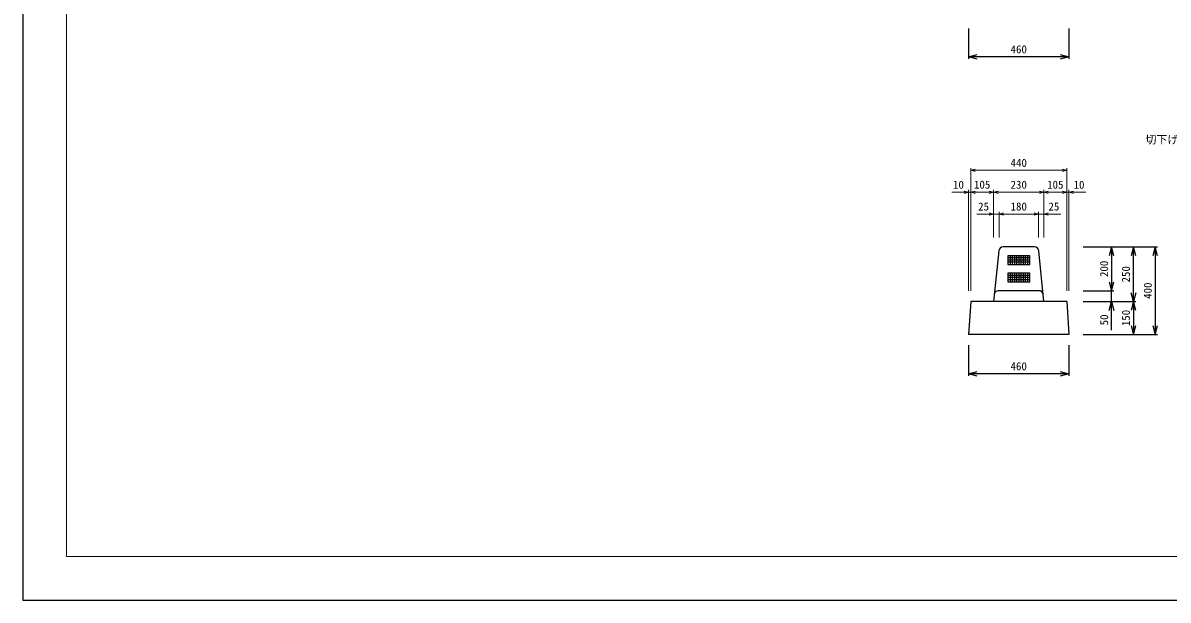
# Model space of a CAD drawing. Units: millimetres, scale not verified. Extents: x -4200 to 4200, y -2970 to 2970.
# Drawn here: x -4200 to 1044, y -2970 to -330 of the extents above; entities that cross this region are included whole.
import ezdxf
from ezdxf.enums import TextEntityAlignment as Align

# ---------------------------------------------------------------- set-up
doc = ezdxf.new("R2010")
doc.units = ezdxf.units.MM
doc.header["$LTSCALE"] = 10
for name, color, linetype, lineweight in [('0-0_DIM', 7, 'Continuous', 13), ('0-1_Defpoints', 5, 'Continuous', 25), ('0-2_HATCH', 6, 'Continuous', 25), ('0-5_OUTLINE', 3, 'Continuous', 25), ('0-7_TXT', 7, 'Continuous', 25), ('0-8_WAKU', 3, 'Continuous', 13)]:
    doc.layers.add(name, color=color, linetype=linetype, lineweight=lineweight)
doc.styles.add('ＭＳ ゴシック', font='')
doc.styles.get('ＭＳ ゴシック').set_extended_font_data('MS Gothic')

msp = doc.modelspace()

# ---------------------------------------------------------------- linework, layer by layer
at = {"layer": '0-0_DIM', "lineweight": 25}
for p, q in [((129.71, -354.54), (129.71, -494.54)), ((589.71, -354.54), (589.71, -494.54)), ((589.71, -484.54), (129.71, -484.54)), ((654.71, -1354.54), (994.71, -1354.54)), ((784.71, -1354.54), (784.71, -1554.54)), ((884.71, -1604.54), (884.71, -1354.54)), ((984.71, -1354.54), (984.71, -1754.54)), ((654.71, -1554.54), (794.71, -1554.54)), ((784.33, -1604.54), (784.71, -1554.54)), ((654.71, -1604.54), (895.09, -1604.54)), ((784.33, -1735.49), (784.33, -1604.54)), ((884.71, -1604.54), (884.71, -1754.54)), ((654.71, -1754.54), (994.71, -1754.54)), ((129.71, -1804.54), (129.71, -1944.54)), ((589.71, -1804.54), (589.71, -1944.54)), ((589.71, -1934.54), (129.71, -1934.54))]:
    msp.add_line(p, q, dxfattribs=at)
at = {"layer": '0-0_DIM'}
for p, q in [((139.71, -1554.54), (139.71, -993.9)), ((579.71, -1554.54), (579.71, -993.9)), ((139.71, -1003.9), (579.71, -1003.9)), ((129.71, -1554.54), (129.71, -1093.9)), ((244.71, -1311.04), (244.71, -1093.9)), ((474.71, -1311.04), (474.71, -1093.9)), ((589.71, -1554.54), (589.71, -1093.9)), ((129.71, -1103.9), (52.74, -1103.9)), ((129.71, -1103.9), (139.71, -1103.9)), ((244.71, -1103.9), (139.71, -1103.9)), ((244.71, -1103.9), (474.71, -1103.9)), ((474.71, -1103.9), (579.71, -1103.9)), ((589.71, -1103.9), (579.71, -1103.9)), ((589.71, -1103.9), (666.68, -1103.9)), ((244.71, -1203.9), (167.74, -1203.9)), ((244.71, -1203.9), (269.71, -1203.9)), ((269.71, -1311.04), (269.71, -1193.9)), ((449.71, -1203.9), (269.71, -1203.9)), ((449.71, -1311.04), (449.71, -1193.9)), ((474.71, -1203.9), (449.71, -1203.9)), ((474.71, -1203.9), (551.68, -1203.9))]:
    msp.add_line(p, q, dxfattribs=at)
at = {"layer": '0-0_DIM', "lineweight": 25}
for points in [[(169.71, -495.26), (129.71, -484.54), (169.71, -473.83)], [(549.71, -473.83), (589.71, -484.54), (549.71, -495.26)], [(795.43, -1394.54), (784.71, -1354.54), (773.99, -1394.54)], [(895.43, -1394.54), (884.71, -1354.54), (873.99, -1394.54)], [(995.43, -1394.54), (984.71, -1354.54), (973.99, -1394.54)], [(773.99, -1514.54), (784.71, -1554.54), (795.43, -1514.54)], [(895.43, -1564.54), (884.71, -1604.54), (873.99, -1564.54)], [(773.61, -1644.54), (784.33, -1604.54), (795.05, -1644.54)], [(895.43, -1644.54), (884.71, -1604.54), (873.99, -1644.54)], [(873.99, -1714.54), (884.71, -1754.54), (895.43, -1714.54)], [(973.99, -1714.54), (984.71, -1754.54), (995.43, -1714.54)], [(169.71, -1945.26), (129.71, -1934.54), (169.71, -1923.83)], [(549.71, -1923.83), (589.71, -1934.54), (549.71, -1945.26)]]:
    msp.add_lwpolyline(points, dxfattribs=at)
at = {"layer": '0-0_DIM'}
for points in [[(159.71, -998.54), (139.71, -1003.9), (159.71, -1009.26)], [(559.71, -998.54), (579.71, -1003.9), (559.71, -1009.26)], [(109.71, -1098.54), (129.71, -1103.9), (109.71, -1109.26)], [(159.71, -1098.54), (139.71, -1103.9), (159.71, -1109.26)], [(224.71, -1098.54), (244.71, -1103.9), (224.71, -1109.26)], [(264.71, -1098.54), (244.71, -1103.9), (264.71, -1109.26)], [(454.71, -1098.54), (474.71, -1103.9), (454.71, -1109.26)], [(494.71, -1098.54), (474.71, -1103.9), (494.71, -1109.26)], [(559.71, -1098.54), (579.71, -1103.9), (559.71, -1109.26)], [(609.71, -1098.54), (589.71, -1103.9), (609.71, -1109.26)], [(224.71, -1198.54), (244.71, -1203.9), (224.71, -1209.26)], [(289.71, -1209.26), (269.71, -1203.9), (289.71, -1198.54)], [(429.71, -1198.54), (449.71, -1203.9), (429.71, -1209.26)], [(494.71, -1198.54), (474.71, -1203.9), (494.71, -1209.26)]]:
    msp.add_lwpolyline(points, dxfattribs=at)
at = {"layer": '0-1_Defpoints'}
msp.add_lwpolyline([(-4200, -2970), (4200, -2970), (4200, 2970), (-4200, 2970)], close=True, dxfattribs=at)
at = {"layer": '0-2_HATCH'}
for p, q in [((409.71, -1404.54), (309.71, -1404.54)), ((409.71, -1414.54), (309.71, -1414.54)), ((319.71, -1394.54), (319.71, -1434.54)), ((329.71, -1394.54), (329.71, -1434.54)), ((339.71, -1394.54), (339.71, -1434.54)), ((349.71, -1394.54), (349.71, -1434.54)), ((359.71, -1394.54), (359.71, -1434.54)), ((369.71, -1394.54), (369.71, -1434.54)), ((379.71, -1394.54), (379.71, -1434.54)), ((389.71, -1394.54), (389.71, -1434.54)), ((399.71, -1394.54), (399.71, -1434.54)), ((409.71, -1424.54), (309.71, -1424.54)), ((409.71, -1474.54), (309.71, -1474.54)), ((309.71, -1474.54), (309.71, -1514.54)), ((409.71, -1484.54), (309.71, -1484.54)), ((409.71, -1494.54), (309.71, -1494.54)), ((409.71, -1504.54), (309.71, -1504.54)), ((309.71, -1514.54), (409.71, -1514.54)), ((319.71, -1474.54), (319.71, -1514.54)), ((329.71, -1474.54), (329.71, -1514.54)), ((339.71, -1474.54), (339.71, -1514.54)), ((349.71, -1474.54), (349.71, -1514.54)), ((359.71, -1474.54), (359.71, -1514.54)), ((369.71, -1474.54), (369.71, -1514.54)), ((379.71, -1474.54), (379.71, -1514.54)), ((389.71, -1474.54), (389.71, -1514.54)), ((399.71, -1474.54), (399.71, -1514.54)), ((409.71, -1514.54), (409.71, -1474.54))]:
    msp.add_line(p, q, dxfattribs=at)
msp.add_lwpolyline([(309.71, -1434.54), (409.71, -1434.54), (409.71, -1394.54), (309.71, -1394.54)], close=True, dxfattribs=at)
at = {"layer": '0-5_OUTLINE'}
for p, q in [((431.61, -1354.54), (287.81, -1354.54)), ((267.91, -1372.55), (244.71, -1604.54)), ((474.71, -1604.54), (451.51, -1372.55)), ((451.61, -1554.54), (267.81, -1554.54)), ((579.71, -1604.54), (589.71, -1754.54)), ((589.71, -1754.54), (129.71, -1754.54))]:
    msp.add_line(p, q, dxfattribs=at)
msp.add_lwpolyline([(579.71, -1604.54), (139.71, -1604.54), (129.71, -1754.54)], dxfattribs=at)
for centre, start, end in [((287.81, -1374.54), 90, 174.28941), ((431.61, -1374.54), 5.71059, 90), ((267.81, -1574.54), 140.53602, 174.28941), ((267.81, -1574.54), 90, 140.536), ((451.61, -1574.54), 5.71059, 90)]:
    msp.add_arc(centre, 20, start, end, dxfattribs=at)
at = {"layer": '0-8_WAKU'}
msp.add_lwpolyline([(-4000, -2770), (4000, -2770), (4000, 2770), (-4000, 2770)], close=True, dxfattribs=at)

# ---------------------------------------------------------------- texts
at = {"layer": '0-0_DIM', "style": 'ＭＳ ゴシック'}
for s, p in [('460', (322.21, -479.54)), ('440', (322.21, -998.9)), ('10', (58.67, -1099.03)), ('105', (154.7, -1098.68)), ('230', (322.21, -1098.9)), ('105', (489.71, -1098.9)), ('10', (610.75, -1099.03)), ('25', (173.67, -1199.03)), ('180', (322.21, -1198.9)), ('25', (495.75, -1199.03)), ('460', (322.21, -1929.54))]:
    msp.add_text(s, height=36.66, dxfattribs=at).set_placement(p, align=Align.BOTTOM_LEFT)
for s, p in [('200', (779.71, -1492.04)), ('250', (879.71, -1517.04)), ('400', (979.71, -1592.04)), ('50', (780.09, -1713.07)), ('150', (879.71, -1717.04))]:
    msp.add_text(s, height=36.66, rotation=90, dxfattribs=at).set_placement(p, align=Align.BOTTOM_LEFT)
at = {"layer": '0-7_TXT', "style": 'ＭＳ ゴシック'}
msp.add_text('切下げ部（反射板付）（516kg）', height=36.66, dxfattribs=at).set_placement((940.18, -892.69), align=Align.BOTTOM_LEFT)

doc.saveas('drawing.dxf')
